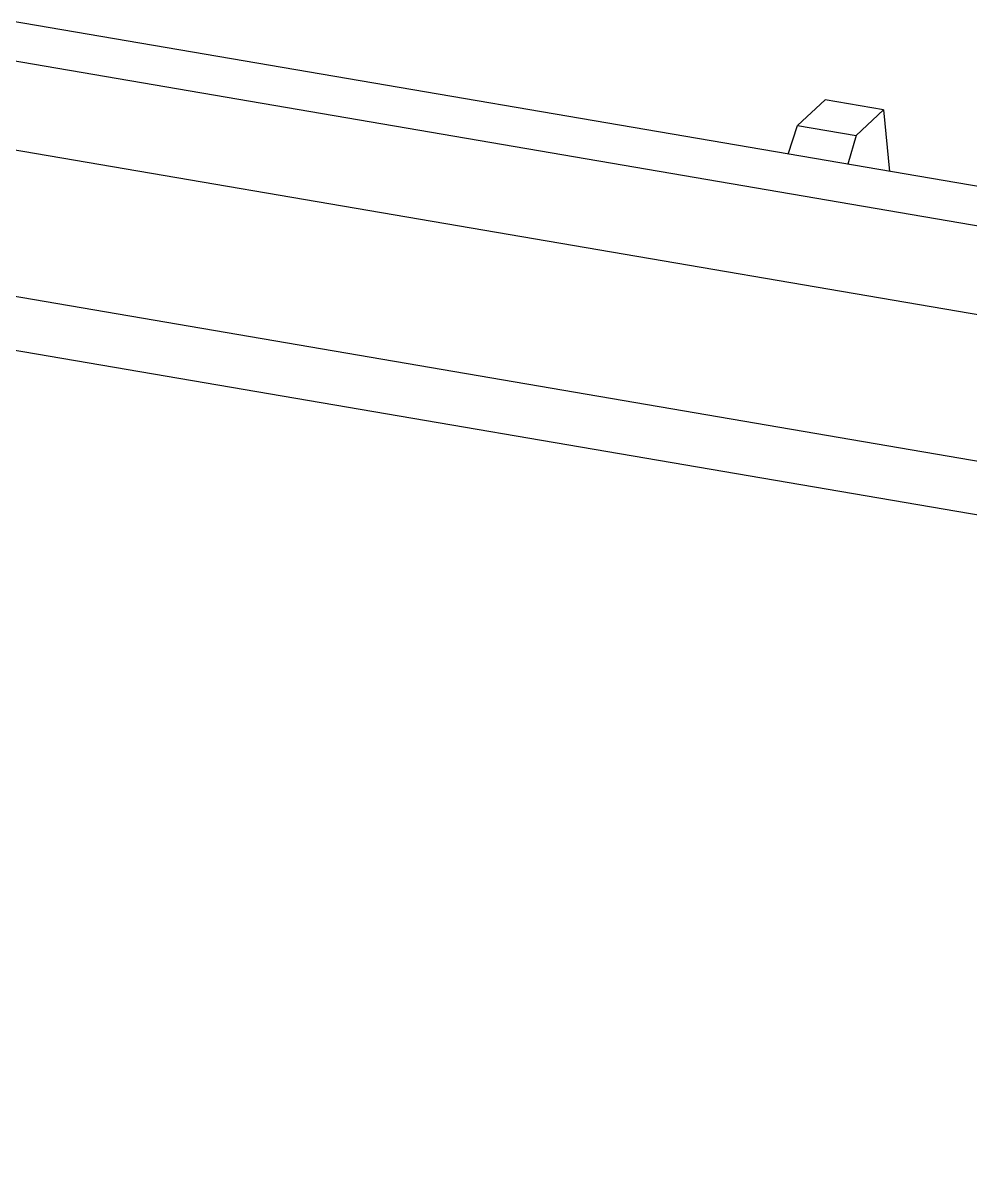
# Model space of a CAD drawing. Header units: millimetres. Extents: x 1603 to 1978, y -231 to 30.
# Drawn here: x 1762.58 to 1772.71, y -209.24 to -196.96 of the extents above; entities that cross this region are included whole.
import ezdxf

# ---------------------------------------------------------------- set-up
doc = ezdxf.new("R2010")
doc.units = ezdxf.units.MM

# ---------------------------------------------------------------- blocks, each defined once
blk = doc.blocks.new('*u142')
at = {"color": 7, "linetype": 'Continuous'}
for p, q in [((-25.153, 23.504), (-109.12, 37.879)), ((-109.692, 37.378), (-25.676, 22.994)), ((-110.086, 36.09), (-26.071, 21.707)), ((-86.406, 34.915), (-86.827, 34.526)), ((-85.513, 34.762), (-86.406, 34.915)), ((-85.933, 34.373), (-85.513, 34.762)), ((-85.513, 34.762), (-85.42, 33.822)), ((-86.97, 34.087), (-86.827, 34.526)), ((-86.827, 34.526), (-85.933, 34.373)), ((-85.933, 34.373), (-86.061, 33.932)), ((-25.91, 19.437), (-110.041, 33.841)), ((-25.492, 18.542), (-109.623, 32.946))]:
    blk.add_line(p, q, dxfattribs=at)

msp = doc.modelspace()

# ---------------------------------------------------------------- block references
at = {"xscale": 0.7, "yscale": 0.7, "zscale": 0.7}
msp.add_blockref('*u142', (1831.641, -222.218), dxfattribs=at)

doc.saveas('drawing.dxf')
